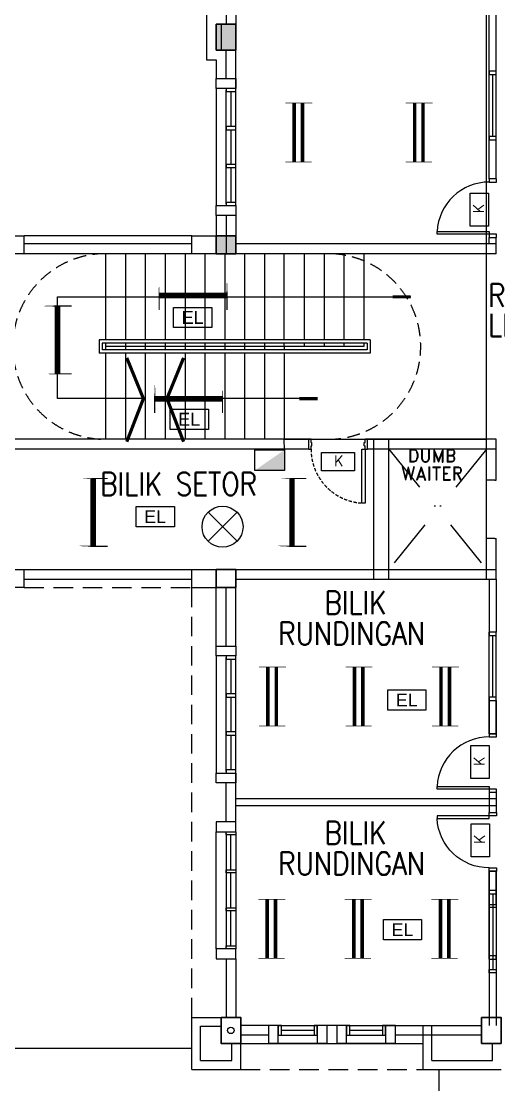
# Model space of a CAD drawing. Header units: inches. Extents: x -86408137 to 595769, y 1041006 to 3160331.
# Drawn here: x 282417 to 289750, y 1062873 to 1079201 of the extents above; entities that cross this region are included whole.
import ezdxf
from ezdxf.enums import TextEntityAlignment as Align

# ---------------------------------------------------------------- set-up
doc = ezdxf.new("R2010")
doc.units = ezdxf.units.IN
doc.header["$MEASUREMENT"] = 0
for name, pattern in [('CENTER2', [1.125, 0.75, -0.125, 0.125, -0.125]), ('DASHDOT', [1, 0.5, -0.25, 0, -0.25]), ('DASHED', [0.75, 0.5, -0.25]), ('HIDDEN', [0.375, 0.25, -0.125])]:
    doc.linetypes.add(name, pattern=pattern)
for name, color, linetype, lineweight in [('BOMBA', 22, 'Continuous', 25), ('COLUMN', 8, 'Continuous', 30), ('t3', 8, 'Continuous', 25)]:
    doc.layers.add(name, color=color, linetype=linetype, lineweight=lineweight)
for name, color, linetype in [('DOOR', 2, 'Continuous'), ('DOWNPIPE', 8, 'Continuous'), ('ELECT', 6, 'Continuous'), ('FITTING', 8, 'Continuous'), ('GRID', 8, 'CENTER2'), ('LAMPU', 7, 'Continuous'), ('LW', 2, 'Continuous'), ('partition', 8, 'Continuous'), ('ROOF', 2, 'Continuous'), ('stair', 8, 'Continuous'), ('ventilation', 4, 'Continuous'), ('WALL', 1, 'Continuous'), ('WIN', 9, 'Continuous')]:
    doc.layers.add(name, color=color, linetype=linetype)
doc.styles.add('LAILA', font='romans.shx', dxfattribs={"width": 0.85, "height": 350})
doc.styles.add('SANSSERIF', font='SAS_____.pfb', dxfattribs={"width": 0.7, "height": 700})
doc.styles.add('SIMPLEX', font='simplex.shx', dxfattribs={"width": 0.8})
doc.styles.add('VERDANA1000', font='romand.shx', dxfattribs={"height": 1000})

# ---------------------------------------------------------------- blocks, each defined once
blk = doc.blocks.new('dr16')
at = {"layer": 'DOOR', "color": 1}
blk.add_line((-2409712, -909071), (-2409602, -909071), dxfattribs=at)
for points in [[(-2409712, -909071), (-2409602, -909071), (-2409602, -909021), (-2409712, -909021)], [(-2410511, -909831), (-2409712, -909831), (-2409712, -909871), (-2410511, -909871)], [(-2409712, -909921), (-2409602, -909921), (-2409602, -909871), (-2409712, -909871)]]:
    blk.add_lwpolyline(points, close=True, dxfattribs=at)
at = {"layer": 'DOOR', "color": 9}
blk.add_arc((-2409712, -909871), 800, 90, 177.134, dxfattribs=at)
blk = doc.blocks.new('AW30')
at = {"layer": 'WALL'}
for points in [[(-2473393, -914141), (-2473243, -914141), (-2473243, -913866), (-2473393, -913866)], [(-2472643, -914141), (-2472493, -914141), (-2472493, -913866), (-2472643, -913866)]]:
    blk.add_lwpolyline(points, close=True, dxfattribs=at)
at = {"layer": 'WIN', "color": 1}
for p, q in [((-2473243, -913866), (-2472643, -913866)), ((-2473218, -914016), (-2472643, -914016)), ((-2473193, -913941), (-2472693, -913941))]:
    blk.add_line(p, q, dxfattribs=at)
at = {"layer": 'WIN', "color": 2}
blk.add_line((-2473243, -914141), (-2472643, -914141), dxfattribs=at)
at = {"layer": 'WIN', "color": 1}
for points in [[(-2473243, -914016), (-2473193, -914016), (-2473193, -913866), (-2473243, -913866)], [(-2472693, -914016), (-2472643, -914016), (-2472643, -913866), (-2472693, -913866)]]:
    blk.add_lwpolyline(points, close=True, dxfattribs=at)
blk = doc.blocks.new('Dp900')
at = {"layer": 'DOOR', "color": 4}
for p, q in [((35, 150), (0, 150)), ((0, 0), (35, 0)), ((35, 150), (35, 100)), ((50, 100), (35, 100)), ((50, 50), (35, 50)), ((35, 50), (35, 0)), ((50, 100), (50, 50)), ((850, 100), (850, 50)), ((865, 100), (850, 100)), ((865, 50), (850, 50)), ((900, 150), (865, 150)), ((865, 150), (865, 100)), ((865, 50), (865, 0)), ((865, 0), (900, 0))]:
    blk.add_line(p, q, dxfattribs=at)
at = {"layer": 'DOOR', "color": 1}
for p, q in [((0, 150), (0, 0)), ((0, 150), (0, 0)), ((900, 150), (900, 0)), ((900, 150), (900, 0))]:
    blk.add_line(p, q, dxfattribs=at)
at = {"layer": 'DOOR'}
blk.add_lwpolyline([(35, 150), (35, 980), (85, 980), (85, 150)], close=True, dxfattribs=at)
at = {"layer": 'DOOR', "color": 9, "linetype": 'DASHED', "ltscale": 100}
blk.add_arc((35, 150), 830, 360, 86.5464, dxfattribs=at)
blk = doc.blocks.new('emergency light R')
at = {"layer": 'LAMPU', "color": 6, "linetype": 'Continuous'}
for p, q in [((0, 5), (0, 248)), ((0, 248), (459, 248)), ((459, 248), (459, 5)), ((459, 5), (0, 5))]:
    blk.add_line(p, q, dxfattribs=at)
at = {"layer": 'LAMPU', "color": 6, "linetype": 'Continuous', "style": 'SANSSERIF'}
blk.add_text('EL', height=153.8, dxfattribs=at).set_placement((97, 50))
blk = doc.blocks.new('DB')
at = {"layer": 'ELECT', "color": 2}
blk.add_lwpolyline([(42039, 19743), (42494, 19743), (42494, 19428), (42039, 19428)], close=True, dxfattribs=at)
blk.add_solid([(42494, 19743), (42494, 19428), (42039, 19428)], dxfattribs=at)
blk = doc.blocks.new('CEILING FAN C W HOOK')
at = {"layer": 'ELECT', "color": 6}
for p, q in [((-530, -530), (-85, -85)), ((-530, -85), (-85, -530))]:
    blk.add_line(p, q, dxfattribs=at)
blk.add_circle((-308, -308), 315, dxfattribs=at)

msp = doc.modelspace()

# ---------------------------------------------------------------- hatches: boundary and pattern name
at = {"layer": 'COLUMN'}
msp.add_hatch(color=256, dxfattribs=at).paths.add_polyline_path([(285412, 1075908), (285712, 1075908), (285712, 1075633), (285412, 1075633)])

# ---------------------------------------------------------------- linework, layer by layer
at = {"layer": 'BOMBA', "color": 8, "linetype": 'ByBlock', "ltscale": 10}
for p, q in [((289312, 1076056), (289312, 1076563)), ((289312, 1076563), (289592, 1076563)), ((289312, 1076056), (289312, 1076563)), ((289312, 1076563), (289592, 1076563)), ((289592, 1076563), (289592, 1076056)), ((289592, 1076563), (289592, 1076056)), ((289592, 1076056), (289312, 1076056)), ((289592, 1076056), (289312, 1076056)), ((289322, 1067573), (289322, 1068080)), ((289322, 1068080), (289603, 1068080)), ((289322, 1067573), (289322, 1068080)), ((289322, 1068080), (289603, 1068080)), ((289603, 1068080), (289603, 1067573)), ((289603, 1068080), (289603, 1067573)), ((289603, 1067573), (289322, 1067573)), ((289603, 1067573), (289322, 1067573)), ((289327, 1066372), (289327, 1066879)), ((289327, 1066879), (289608, 1066879)), ((289327, 1066372), (289327, 1066879)), ((289327, 1066879), (289608, 1066879)), ((289608, 1066879), (289608, 1066372)), ((289608, 1066879), (289608, 1066372)), ((289608, 1066372), (289327, 1066372)), ((289608, 1066372), (289327, 1066372))]:
    msp.add_line(p, q, dxfattribs=at)
at = {"layer": 'BOMBA', "color": 3, "linetype": 'ByBlock', "ltscale": 10}
for p, q in [((289312, 1076056), (289312, 1076563)), ((289312, 1076563), (289592, 1076563)), ((289592, 1076563), (289592, 1076056)), ((289592, 1076056), (289312, 1076056)), ((287026, 1072582), (287533, 1072582)), ((287026, 1072301), (287026, 1072582)), ((287533, 1072582), (287533, 1072301)), ((287533, 1072301), (287026, 1072301)), ((289322, 1067573), (289322, 1068080)), ((289322, 1068080), (289603, 1068080)), ((289603, 1068080), (289603, 1067573)), ((289603, 1067573), (289322, 1067573)), ((289327, 1066372), (289327, 1066879)), ((289327, 1066879), (289608, 1066879)), ((289608, 1066879), (289608, 1066372)), ((289608, 1066372), (289327, 1066372))]:
    msp.add_line(p, q, dxfattribs=at)
at = {"layer": 'COLUMN'}
for points in [[(285412, 1079158), (285712, 1079158), (285712, 1078758), (285412, 1078758)], [(285412, 1075908), (285712, 1075908), (285712, 1075633), (285412, 1075633)], [(285412, 1075908), (285712, 1075908), (285712, 1075633), (285412, 1075633)], [(285412, 1070783), (285712, 1070783), (285712, 1070508), (285412, 1070508)], [(285487, 1063908), (285787, 1063908), (285787, 1063508), (285487, 1063508)], [(289487, 1063908), (289787, 1063908), (289787, 1063508), (289487, 1063508)]]:
    msp.add_lwpolyline(points, close=True, dxfattribs=at)
msp.add_solid([(285412, 1079158), (285712, 1079158), (285412, 1078758), (285712, 1078758)], dxfattribs=at)
at = {"layer": 'DOWNPIPE'}
msp.add_circle((285637, 1063708), 50, dxfattribs=at)
at = {"layer": 'FITTING', "color": 3}
for points, const_width in [([(286472, 1077946), (286757, 1077946)], 10.9), ([(286472, 1077946), (286757, 1077946)], 10.9), ([(286472, 1077946), (286757, 1077946)], 10.9), ([(286472, 1077946), (286757, 1077946)], 10.9), ([(286609, 1077040), (286609, 1077940)], 54.6), ([(286609, 1077040), (286609, 1077940)], 54.6), ([(286609, 1077040), (286609, 1077940)], 54.6), ([(286609, 1077040), (286609, 1077940)], 54.6), ([(286610, 1077946), (286885, 1077946)], 10.9), ([(286610, 1077946), (286885, 1077946)], 10.9), ([(286610, 1077946), (286885, 1077946)], 10.9), ([(286610, 1077946), (286885, 1077946)], 10.9), ([(286738, 1077040), (286738, 1077940)], 54.6), ([(286738, 1077040), (286738, 1077940)], 54.6), ([(286738, 1077040), (286738, 1077940)], 54.6), ([(286738, 1077040), (286738, 1077940)], 54.6), ([(288320, 1077946), (288606, 1077946)], 10.9), ([(288320, 1077946), (288606, 1077946)], 10.9), ([(288320, 1077946), (288606, 1077946)], 10.9), ([(288320, 1077946), (288606, 1077946)], 10.9), ([(288458, 1077040), (288458, 1077940)], 54.6), ([(288458, 1077040), (288458, 1077940)], 54.6), ([(288458, 1077040), (288458, 1077940)], 54.6), ([(288458, 1077040), (288458, 1077940)], 54.6), ([(288459, 1077946), (288734, 1077946)], 10.9), ([(288459, 1077946), (288734, 1077946)], 10.9), ([(288459, 1077946), (288734, 1077946)], 10.9), ([(288459, 1077946), (288734, 1077946)], 10.9), ([(288587, 1077040), (288587, 1077940)], 54.6), ([(288587, 1077040), (288587, 1077940)], 54.6), ([(288587, 1077040), (288587, 1077940)], 54.6), ([(288587, 1077040), (288587, 1077940)], 54.6), ([(286472, 1077040), (286747, 1077040)], 10.9), ([(286472, 1077040), (286747, 1077040)], 10.9), ([(286472, 1077040), (286747, 1077040)], 10.9), ([(286472, 1077040), (286747, 1077040)], 10.9), ([(286600, 1077040), (286876, 1077040)], 10.9), ([(286600, 1077040), (286876, 1077040)], 10.9), ([(286600, 1077040), (286876, 1077040)], 10.9), ([(286600, 1077040), (286876, 1077040)], 10.9), ([(288320, 1077040), (288596, 1077040)], 10.9), ([(288320, 1077040), (288596, 1077040)], 10.9), ([(288320, 1077040), (288596, 1077040)], 10.9), ([(288320, 1077040), (288596, 1077040)], 10.9), ([(288449, 1077040), (288725, 1077040)], 10.9), ([(288449, 1077040), (288725, 1077040)], 10.9), ([(288449, 1077040), (288725, 1077040)], 10.9), ([(288449, 1077040), (288725, 1077040)], 10.9), ([(284535, 1074989), (285577, 1074989)], 86.8), ([(282974, 1073788), (282974, 1074830)], 86.8), ([(284467, 1073404), (285508, 1073404)], 86.8), ([(283524, 1071139), (283524, 1072180)], 86.8), ([(286575, 1071139), (286575, 1072180)], 86.8), ([(286067, 1069287), (286353, 1069287)], 10.9), ([(286205, 1068381), (286205, 1069281)], 54.6), ([(286206, 1069287), (286481, 1069287)], 10.9), ([(286334, 1068381), (286334, 1069281)], 54.6), ([(287397, 1069287), (287682, 1069287)], 10.9), ([(287397, 1069287), (287682, 1069287)], 10.9), ([(287535, 1068381), (287535, 1069281)], 54.6), ([(287535, 1068381), (287535, 1069281)], 54.6), ([(287536, 1069287), (287811, 1069287)], 10.9), ([(287536, 1069287), (287811, 1069287)], 10.9), ([(287663, 1068381), (287663, 1069281)], 54.6), ([(287663, 1068381), (287663, 1069281)], 54.6), ([(288727, 1069287), (289012, 1069287)], 10.9), ([(288864, 1068381), (288864, 1069281)], 54.6), ([(288865, 1069287), (289140, 1069287)], 10.9), ([(288993, 1068381), (288993, 1069281)], 54.6), ([(286067, 1068381), (286343, 1068381)], 10.9), ([(286196, 1068381), (286472, 1068381)], 10.9), ([(287397, 1068381), (287672, 1068381)], 10.9), ([(287397, 1068381), (287672, 1068381)], 10.9), ([(287526, 1068381), (287801, 1068381)], 10.9), ([(287526, 1068381), (287801, 1068381)], 10.9), ([(288727, 1068381), (289002, 1068381)], 10.9), ([(288855, 1068381), (289131, 1068381)], 10.9), ([(286194, 1064814), (286194, 1065714)], 54.6), ([(286323, 1064814), (286323, 1065714)], 54.6), ([(287524, 1064814), (287524, 1065714)], 54.6), ([(287524, 1064814), (287524, 1065714)], 54.6), ([(287653, 1064814), (287653, 1065714)], 54.6), ([(287653, 1064814), (287653, 1065714)], 54.6), ([(288854, 1064814), (288854, 1065714)], 54.6), ([(288982, 1064814), (288982, 1065714)], 54.6), ([(286057, 1065719), (286342, 1065719)], 10.9), ([(286196, 1065719), (286471, 1065719)], 10.9), ([(287386, 1065719), (287671, 1065719)], 10.9), ([(287386, 1065719), (287671, 1065719)], 10.9), ([(287525, 1065719), (287800, 1065719)], 10.9), ([(287525, 1065719), (287800, 1065719)], 10.9), ([(288716, 1065719), (289001, 1065719)], 10.9), ([(288855, 1065719), (289130, 1065719)], 10.9), ([(286057, 1064814), (286332, 1064814)], 10.9), ([(286186, 1064814), (286461, 1064814)], 10.9), ([(287386, 1064814), (287662, 1064814)], 10.9), ([(287386, 1064814), (287662, 1064814)], 10.9), ([(287515, 1064814), (287790, 1064814)], 10.9), ([(287515, 1064814), (287790, 1064814)], 10.9), ([(288716, 1064814), (288991, 1064814)], 10.9), ([(288845, 1064814), (289120, 1064814)], 10.9)]:
    msp.add_lwpolyline(points, dxfattribs=dict(at, const_width=const_width))
at = {"layer": 'FITTING', "color": 3, "const_width": 17.4}
for points in [[(284535, 1075208), (284535, 1074770)], [(285577, 1075208), (285577, 1074770)], [(282755, 1074830), (283192, 1074830)], [(282755, 1073788), (283192, 1073788)], [(284467, 1073622), (284467, 1073185)], [(285508, 1073622), (285508, 1073185)], [(283305, 1072180), (283743, 1072180)], [(286356, 1072180), (286793, 1072180)], [(283305, 1071139), (283743, 1071139)], [(286356, 1071139), (286793, 1071139)]]:
    msp.add_lwpolyline(points, close=True, dxfattribs=at)
at = {"layer": 'GRID', "linetype": 'DASHDOT', "ltscale": 1500}
for p, q in [((289562, 1072633), (288062, 1070783)), ((288062, 1072633), (289562, 1070783))]:
    msp.add_line(p, q, dxfattribs=at)
at = {"layer": 'LW'}
for p, q in [((285412, 1078171), (285412, 1076371)), ((285412, 1076221), (285412, 1075783)), ((289562, 1071258), (289562, 1072158)), ((285412, 1069608), (285412, 1070633)), ((285412, 1069458), (285412, 1067658)), ((285412, 1064958), (285412, 1066758))]:
    msp.add_line(p, q, dxfattribs=at)
at = {"layer": 'LW', "linetype": 'HIDDEN', "ltscale": 1200}
for p, q in [((285037, 1075908), (282462, 1075908)), ((282462, 1070508), (285037, 1070508)), ((285037, 1063908), (285037, 1070508)), ((285787, 1063108), (288587, 1063108))]:
    msp.add_line(p, q, dxfattribs=at)
at = {"layer": 'LW'}
for points in [[(285412, 1079596), (285412, 1079308), (285262, 1079308), (285262, 1078608), (285412, 1078608), (285412, 1078321)], [(285562, 1079158), (285487, 1079158), (285487, 1078758), (285562, 1078758)]]:
    msp.add_lwpolyline(points, dxfattribs=at)
at = {"layer": 'partition'}
for p, q in [((289602, 1078433), (289602, 1080588)), ((289712, 1078433), (289712, 1080588)), ((289712, 1078433), (289602, 1078433)), ((289602, 1076783), (289602, 1077383)), ((289602, 1077383), (289712, 1077383)), ((289712, 1076783), (289712, 1077383)), ((289602, 1075783), (289602, 1075883)), ((289712, 1075783), (289712, 1075883)), ((289602, 1070633), (289602, 1069823)), ((289712, 1070633), (289712, 1069823)), ((289712, 1069823), (289602, 1069823)), ((289602, 1068773), (289712, 1068773)), ((289602, 1068263), (289602, 1068773)), ((289602, 1068773), (289602, 1068263)), ((289712, 1068263), (289712, 1068773)), ((289712, 1068773), (289712, 1068263)), ((289602, 1068263), (289712, 1068263)), ((289712, 1067263), (285712, 1067263)), ((289602, 1067363), (289712, 1067363)), ((289602, 1067363), (289602, 1067053)), ((289712, 1067363), (289712, 1067053)), ((289712, 1067153), (285712, 1067153)), ((289602, 1067053), (289712, 1067053)), ((289602, 1067053), (289712, 1067053)), ((289602, 1065643), (289602, 1066153)), ((289602, 1066153), (289712, 1066153)), ((289602, 1066153), (289602, 1065643)), ((289602, 1066153), (289602, 1065643)), ((289602, 1066153), (289712, 1066153)), ((289602, 1066153), (289602, 1065853)), ((289712, 1065643), (289712, 1066153)), ((289712, 1066153), (289712, 1065643)), ((289712, 1066153), (289712, 1065643)), ((289712, 1066153), (289712, 1065853)), ((289602, 1065643), (289712, 1065643)), ((289712, 1064593), (289602, 1064593)), ((289602, 1064593), (289602, 1063783)), ((289712, 1064593), (289712, 1063783))]:
    msp.add_line(p, q, dxfattribs=at)
at = {"layer": 'ROOF', "linetype": 'Continuous', "ltscale": 2000}
msp.add_line((288837, 1060758), (288837, 1063108), dxfattribs=at)
msp.add_lwpolyline([(281937, 1070983), (277937, 1070983), (277937, 1063433), (285037, 1063433)], dxfattribs=at)
at = {"layer": 'stair'}
for p, q in [((283712, 1075633), (283712, 1074308)), ((284017, 1075633), (284017, 1074308)), ((284322, 1075633), (284322, 1074308)), ((284627, 1075633), (284627, 1074308)), ((284932, 1075633), (284932, 1074308)), ((285237, 1075633), (285237, 1074308)), ((285542, 1075633), (285542, 1074308)), ((285847, 1075633), (285847, 1074308)), ((286152, 1075633), (286152, 1074308)), ((286457, 1074308), (286457, 1075633)), ((286762, 1075633), (286762, 1074308)), ((287067, 1075633), (287067, 1074308)), ((287372, 1075633), (287372, 1074308)), ((287677, 1075633), (287677, 1074308)), ((282975, 1073408), (282975, 1074971)), ((282975, 1074971), (288399, 1074971)), ((283612, 1074308), (283612, 1074108)), ((287777, 1074308), (283612, 1074308)), ((283662, 1074258), (283662, 1074158)), ((287727, 1074258), (283662, 1074258)), ((283712, 1074258), (283712, 1074158)), ((284017, 1074258), (284017, 1074158)), ((284322, 1074258), (284322, 1074158)), ((284627, 1074258), (284627, 1074158)), ((284932, 1074258), (284932, 1074158)), ((285237, 1074258), (285237, 1074208)), ((285542, 1074258), (285542, 1074208)), ((285847, 1074258), (285847, 1074208)), ((286152, 1074258), (286152, 1074208)), ((286457, 1074208), (286457, 1074258)), ((286762, 1074258), (286762, 1074208)), ((287067, 1074258), (287067, 1074208)), ((287372, 1074258), (287372, 1074208)), ((287677, 1074258), (287677, 1074208)), ((287727, 1074258), (287727, 1074158)), ((287777, 1074308), (287777, 1074108)), ((287777, 1074108), (283612, 1074108)), ((287727, 1074158), (283662, 1074158)), ((287677, 1074208), (283712, 1074208)), ((283712, 1074108), (283712, 1072783)), ((284017, 1074108), (284017, 1072783)), ((284322, 1074108), (284322, 1072783)), ((284627, 1074108), (284627, 1072783)), ((284932, 1074108), (284932, 1072783)), ((285237, 1074208), (285237, 1074158)), ((285237, 1074108), (285237, 1072783)), ((285542, 1074208), (285542, 1074158)), ((285542, 1074108), (285542, 1072783)), ((285847, 1074208), (285847, 1074158)), ((285847, 1074108), (285847, 1072783)), ((286152, 1074208), (286152, 1074158)), ((286152, 1074108), (286152, 1072783)), ((286457, 1074208), (286457, 1074158)), ((286457, 1074108), (286457, 1072783)), ((284322, 1073408), (282975, 1073408)), ((286968, 1073408), (284627, 1073408))]:
    msp.add_line(p, q, dxfattribs=at)
at = {"layer": 'stair', "const_width": 50}
for points in [[(288398, 1074971), (288119, 1074971)], [(284038, 1074033), (284293, 1073408), (284038, 1072746)], [(284910, 1074033), (284655, 1073408), (284910, 1072746)], [(286968, 1073408), (286689, 1073408)]]:
    msp.add_lwpolyline(points, dxfattribs=at)
at = {"layer": 'stair', "linetype": 'HIDDEN', "ltscale": 800}
for centre, start, end in [((283712, 1074208), 90, 270), ((287127, 1074208), 270, 90)]:
    msp.add_arc(centre, 1425, start, end, dxfattribs=at)
at = {"layer": 'ventilation'}
msp.add_lwpolyline([(286458, 1072620), (286457, 1072783), (289562, 1072783), (289562, 1083348), (287712, 1083398), (287712, 1091653), (291692, 1091653), (291692, 1095814), (292928, 1095814)], dxfattribs=at)
at = {"layer": 'WALL'}
for p, q in [((285562, 1079596), (285562, 1079158)), ((285712, 1079596), (285712, 1079158)), ((285562, 1078321), (285562, 1078758)), ((285712, 1078171), (285712, 1078758)), ((285712, 1076371), (285712, 1075783)), ((285562, 1076221), (285562, 1075783)), ((281937, 1075908), (282462, 1075908)), ((281937, 1075908), (282462, 1075908)), ((282462, 1075633), (282462, 1075908)), ((282462, 1075633), (282462, 1075908)), ((285037, 1075633), (285037, 1075908)), ((285037, 1075908), (285712, 1075908)), ((285037, 1075633), (285037, 1075908)), ((285037, 1075908), (285712, 1075908)), ((285037, 1075783), (282462, 1075783)), ((285037, 1075783), (282462, 1075783)), ((285037, 1075783), (282462, 1075783)), ((285562, 1075783), (285562, 1075633)), ((285562, 1075783), (285562, 1075633)), ((285562, 1075783), (285562, 1075633)), ((289712, 1075783), (285712, 1075783)), ((285712, 1075783), (285712, 1075633)), ((285712, 1075783), (285712, 1075633)), ((289712, 1075633), (289712, 1075783)), ((289712, 1075633), (282062, 1075633)), ((289712, 1075633), (282287, 1075633)), ((286832, 1072783), (282062, 1072783)), ((286832, 1072783), (282062, 1072783)), ((286832, 1072633), (286832, 1072783)), ((286832, 1072633), (286832, 1072783)), ((286832, 1072633), (286832, 1072783)), ((289712, 1072783), (287732, 1072783)), ((287732, 1072633), (287732, 1072783)), ((287732, 1072633), (287732, 1072783)), ((287832, 1070633), (287832, 1072783)), ((288062, 1070633), (288062, 1072783)), ((289562, 1072158), (289562, 1072783)), ((289712, 1072158), (289712, 1072783)), ((286832, 1072633), (282062, 1072633)), ((286832, 1072633), (282062, 1072633)), ((286832, 1072633), (282062, 1072633)), ((289712, 1072633), (287732, 1072633)), ((289582, 1072158), (289562, 1072158)), ((289692, 1072158), (289582, 1072158)), ((289692, 1072158), (289712, 1072158)), ((289562, 1070633), (289562, 1071258)), ((289582, 1071258), (289562, 1071258)), ((289692, 1071258), (289582, 1071258)), ((289692, 1071258), (289712, 1071258)), ((289712, 1070633), (289712, 1071258)), ((282287, 1070783), (289712, 1070783)), ((282462, 1070508), (282462, 1070783)), ((282462, 1070633), (285037, 1070633)), ((282462, 1070633), (285037, 1070633)), ((285037, 1070508), (285037, 1070783)), ((285712, 1070658), (285712, 1070508)), ((285712, 1070633), (289712, 1070633)), ((282462, 1070508), (281937, 1070508)), ((285037, 1070508), (285562, 1070508)), ((285562, 1069608), (285562, 1070508)), ((285712, 1069608), (285712, 1070508)), ((285712, 1066758), (285712, 1067658)), ((285562, 1066908), (285562, 1067508)), ((285562, 1064808), (285562, 1063908)), ((285712, 1064808), (285712, 1063908)), ((285037, 1063908), (285562, 1063908)), ((285037, 1063108), (285037, 1063908)), ((286362, 1063783), (285787, 1063783)), ((287412, 1063783), (286962, 1063783)), ((288012, 1063783), (289487, 1063783)), ((288587, 1063108), (288587, 1063783)), ((288722, 1063243), (288722, 1063783)), ((285172, 1063773), (285487, 1063773)), ((285172, 1063243), (285172, 1063773)), ((286212, 1063633), (285787, 1063633)), ((289487, 1063633), (288162, 1063633)), ((285652, 1063243), (285652, 1063513)), ((285787, 1063108), (285787, 1063508)), ((289652, 1063243), (289652, 1063513)), ((285172, 1063243), (285652, 1063243)), ((288722, 1063243), (289652, 1063243)), ((285037, 1063108), (285787, 1063108)), ((288587, 1063108), (289787, 1063108))]:
    msp.add_line(p, q, dxfattribs=at)
for points in [[(285712, 1078321), (285712, 1078171), (285412, 1078171), (285412, 1078321)], [(285712, 1076371), (285712, 1076221), (285412, 1076221), (285412, 1076371)], [(285712, 1069608), (285712, 1069458), (285412, 1069458), (285412, 1069608)], [(285712, 1067658), (285712, 1067508), (285412, 1067508), (285412, 1067658)], [(285712, 1066758), (285712, 1066908), (285412, 1066908), (285412, 1066758)], [(285712, 1064808), (285712, 1064958), (285412, 1064958), (285412, 1064808)]]:
    msp.add_lwpolyline(points, close=True, dxfattribs=at)
at = {"layer": 'WIN'}
for p, q in [((289602, 1077383), (289602, 1078433)), ((289657, 1077433), (289657, 1078383)), ((289712, 1077383), (289712, 1078433)), ((285562, 1076396), (285562, 1078146)), ((285712, 1076371), (285712, 1078171)), ((285637, 1078121), (285637, 1077587)), ((285637, 1077537), (285637, 1077004)), ((285637, 1076954), (285637, 1076421)), ((285037, 1075908), (282462, 1075908)), ((285712, 1075633), (285712, 1075908)), ((285712, 1075633), (285712, 1075908)), ((285712, 1070508), (285712, 1070783)), ((289602, 1068773), (289602, 1069823)), ((289712, 1068773), (289712, 1069823)), ((289657, 1068823), (289657, 1069773)), ((285562, 1067683), (285562, 1069433)), ((285637, 1069408), (285637, 1068875)), ((285712, 1067658), (285712, 1069458)), ((285637, 1068825), (285637, 1068291)), ((285637, 1068241), (285637, 1067708)), ((285562, 1066733), (285562, 1064983)), ((285712, 1066758), (285712, 1064958)), ((285637, 1066175), (285637, 1066708)), ((285637, 1065591), (285637, 1066125)), ((289602, 1064803), (289602, 1065853)), ((289657, 1065803), (289657, 1064853)), ((289712, 1065853), (289712, 1064803)), ((289602, 1065643), (289602, 1064593)), ((289657, 1065593), (289657, 1064643)), ((289712, 1065643), (289712, 1064593)), ((285637, 1065008), (285637, 1065541)), ((285787, 1063508), (288587, 1063508))]:
    msp.add_line(p, q, dxfattribs=at)
for points in [[(289712, 1078433), (289602, 1078433), (289602, 1078383), (289712, 1078383)], [(285562, 1078171), (285562, 1078121), (285712, 1078121), (285712, 1078171)], [(285562, 1077587), (285562, 1077537), (285712, 1077537), (285712, 1077587)], [(289712, 1077433), (289602, 1077433), (289602, 1077383), (289712, 1077383)], [(285562, 1077004), (285562, 1076954), (285712, 1076954), (285712, 1077004)], [(285562, 1076421), (285562, 1076371), (285712, 1076371), (285712, 1076421)], [(289712, 1069823), (289602, 1069823), (289602, 1069773), (289712, 1069773)], [(285562, 1069458), (285562, 1069408), (285712, 1069408), (285712, 1069458)], [(285562, 1068875), (285562, 1068825), (285712, 1068825), (285712, 1068875)], [(289712, 1068823), (289602, 1068823), (289602, 1068773), (289712, 1068773)], [(285562, 1068291), (285562, 1068241), (285712, 1068241), (285712, 1068291)], [(285562, 1067708), (285562, 1067658), (285712, 1067658), (285712, 1067708)], [(285562, 1066708), (285562, 1066758), (285712, 1066758), (285712, 1066708)], [(285562, 1066125), (285562, 1066175), (285712, 1066175), (285712, 1066125)], [(289602, 1065803), (289712, 1065803), (289712, 1065853), (289602, 1065853)], [(285562, 1065541), (285562, 1065591), (285712, 1065591), (285712, 1065541)], [(289712, 1065593), (289602, 1065593), (289602, 1065643), (289712, 1065643)], [(285562, 1064958), (285562, 1065008), (285712, 1065008), (285712, 1064958)], [(289602, 1064803), (289712, 1064803), (289712, 1064853), (289602, 1064853)], [(289712, 1064593), (289602, 1064593), (289602, 1064643), (289712, 1064643)]]:
    msp.add_lwpolyline(points, close=True, dxfattribs=at)

# ---------------------------------------------------------------- block references
msp.add_blockref('CEILING FAN C W HOOK', (285816, 1071749))
at = {"layer": 'DOOR'}
for p in [(2699315, 1985804), (2699315, 1977284)]:
    msp.add_blockref('dr16', p, dxfattribs=at)
at = {"layer": 'DOOR', "rotation": 180}
msp.add_blockref('Dp900', (287732, 1072783), dxfattribs=at)
at = {"layer": 'DOOR', "xscale": -1, "rotation": 180}
msp.add_blockref('dr16', (2699315, 157132), dxfattribs=at)
msp.add_blockref('dr16', (2699315, 157132), dxfattribs=at)
at = {"layer": 'LAMPU', "color": 8, "xscale": 1.27951153594687, "yscale": 1.27951153594687, "zscale": 1.27951153594687}
for p in [(284757, 1074491), (284704, 1072929), (284181, 1071434), (288045, 1068617), (287978, 1065091)]:
    msp.add_blockref('emergency light R', p, dxfattribs=at)
at = {"layer": 'LAMPU', "color": 1}
msp.add_blockref('DB', (243964, 1052876), dxfattribs=at)
at = {"layer": 'WIN'}
for p in [(2759606, 1977650), (2760656, 1977650)]:
    msp.add_blockref('AW30', p, dxfattribs=at)

# ---------------------------------------------------------------- texts
at = {"layer": 'BOMBA', "color": 8, "linetype": 'ByBlock', "ltscale": 10, "style": 'SIMPLEX'}
for p in [(289521, 1076251), (289521, 1076251), (289532, 1067769), (289532, 1067769), (289537, 1066568), (289537, 1066568)]:
    msp.add_text('K', height=162, rotation=90, dxfattribs=at).set_placement(p)
at = {"layer": 'BOMBA', "color": 3, "linetype": 'ByBlock', "ltscale": 10, "style": 'SIMPLEX'}
for p in [(289521, 1076251), (289532, 1067769), (289537, 1066568)]:
    msp.add_text('K', height=162, rotation=90, dxfattribs=at).set_placement(p)
msp.add_text('K', height=162, dxfattribs=at).set_placement((287221, 1072373))
at = {"layer": 't3', "style": 'LAILA', "width": 0.85}
for s, p in [('R. TANGGA/', (289587, 1075169)), ('LEGAR', (289587, 1074709)), ('BILIK SETOR', (283629, 1072272)), ('BILIK', (287073, 1070449)), ('RUNDINGAN', (286364, 1069976)), ('BILIK', (287073, 1066917)), ('RUNDINGAN', (286364, 1066444))]:
    msp.add_text(s, height=350, dxfattribs=at).set_placement(p, align=Align.TOP_LEFT)
at = {"layer": 't3', "style": 'VERDANA1000'}
for s, p in [('DUMB', (288351, 1072633)), ('WAITER', (288248, 1072358))]:
    msp.add_text(s, height=200, dxfattribs=at).set_placement(p, align=Align.TOP_LEFT)

doc.saveas('drawing.dxf')
